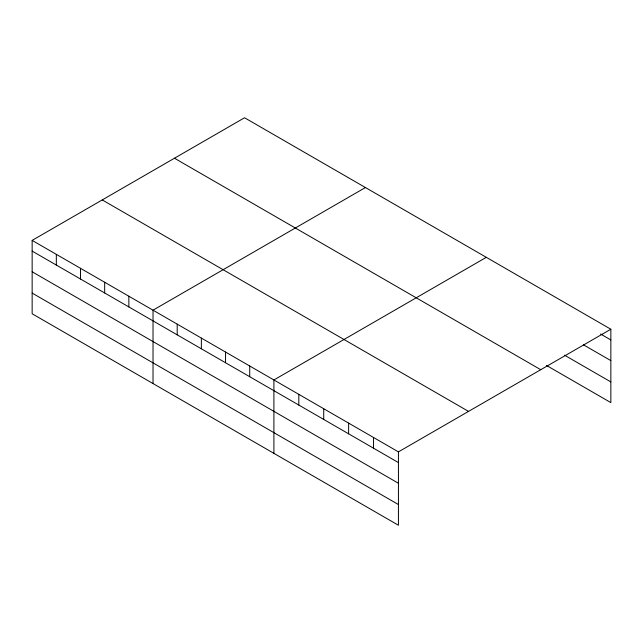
<?xml version="1.0" encoding="UTF-8"?>
<svg xmlns="http://www.w3.org/2000/svg" width="643" height="643" viewBox="0 0 643 643"><rect width="100%" height="100%" fill="white"/><g stroke="black" fill="none" stroke-linecap="round" stroke-linejoin="round"><path stroke-width="0.96" d="M32.15 240.394L398.435 451.868L398.435 525.243L32.15 313.768L32.15 240.394L244.565 117.757L610.85 329.232L610.85 402.606L546.437 365.417M365.433 187.539L153.026 310.175L153.026 383.558M486.309 257.329L273.902 379.965L273.902 453.339M398.435 451.868L610.85 329.232M600.546 333.99L610.85 339.938M583.362 344.752L610.85 360.619M564.474 355.153L610.85 381.926M174.462 158.226L540.755 369.701M102.245 199.925L468.538 411.399M32.15 251.1L398.435 462.574M32.15 271.78L398.435 483.255M32.15 293.087L398.435 504.562M373.535 437.481L373.535 448.195M348.627 423.102L348.627 433.816M323.718 408.723L323.718 419.437M298.81 394.344L298.81 405.05M249.725 366.004L249.725 376.718M225.548 352.051L225.548 362.756M201.372 338.089L201.372 348.803M177.203 324.136L177.203 334.842M128.849 296.222L128.849 306.928M104.672 282.261L104.672 292.975M80.504 268.308L80.504 279.014M56.327 254.347L56.327 265.061"/></g></svg>
